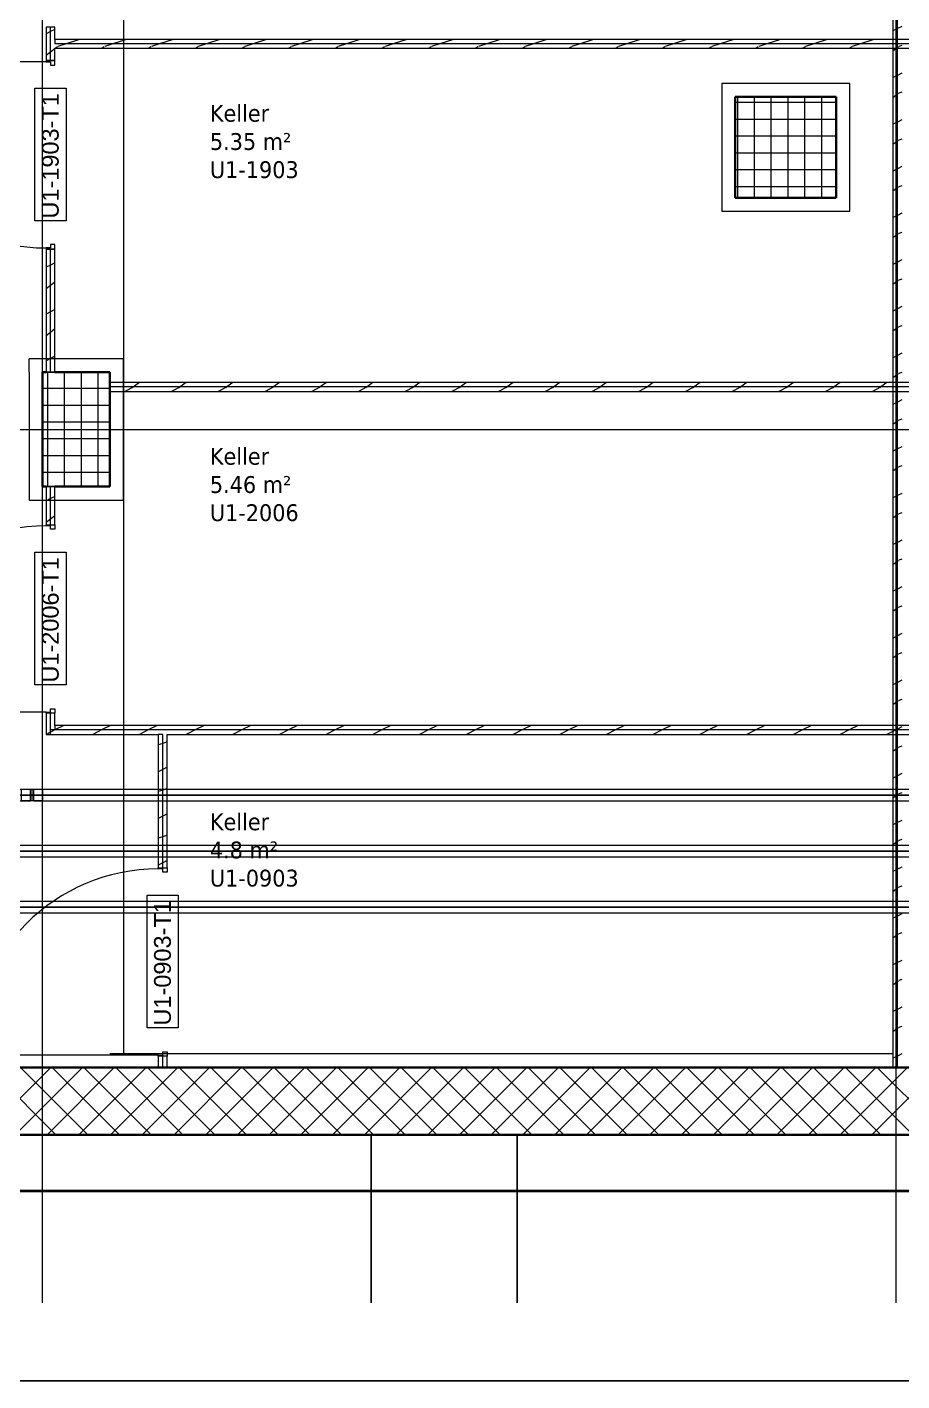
# Model space of a CAD drawing. Extents: x -982 to 937, y -179 to 616.
# Drawn here: x -894.5 to -816.6, y -174.5 to -53.7 of the extents above; entities that cross this region are included whole.
import ezdxf
from ezdxf.lldxf.tags import DXFTag

# ---------------------------------------------------------------- set-up
doc = ezdxf.new("R2010")
doc.units = 0
doc.layers.get('0').update_dxf_attribs({"lineweight": 13})
for name, color, linetype, lineweight, true_color in [('A-____-MATC-OTLN', 7, 'Strichpunkt - Mittel', 40, 0x0080ff), ('A-DETL-____-OTLN', 5, 'Continuous', 9, 0x0000ff), ('EL01_WAN_Röhre Boden', 7, 'Continuous', 13, 0xff6666)]:
    doc.layers.add(name, color=color, linetype=linetype, lineweight=lineweight, true_color=true_color)
for name, color, linetype, lineweight in [('A-AREA-____-IDEN', 7, 'Continuous', 5), ('A-DOOR-____-IDEN', 7, 'Continuous', 5), ('A-DOOR-FRAM-MCUT', 7, 'Continuous', 9), ('A-DOOR-OPNG-OTLN', 7, 'Continuous', 9), ('A-FLOR-____-OVHD', 7, 'Strichpunkt - Fein', 9), ('A-WALL-____-MCUT', 7, 'Continuous', 35), ('A-WALL-____-PATT', 7, 'Continuous', 35), ('A-WALL-FNSH-MCUT', 7, 'Continuous', 35), ('C-PRKG-____-OTLN', 7, 'Continuous', 9), ('S-COLS-____-MCUT', 7, 'Continuous', 35), ('S-COLS-____-OTLN', 7, 'Continuous', 9), ('S-GRID-____-OTLN', 7, 'Continuous', 5)]:
    doc.layers.add(name, color=color, linetype=linetype, lineweight=lineweight)
doc.styles.get("Standard").update_dxf_attribs({"font": 'arial.ttf'})
tags = doc.linetypes.add('_Rasterlinie_', pattern=[0.375, 0.2, -0.05, 0.075, -0.05]).pattern_tags.tags
tags[10:11] = [DXFTag(74, 4), DXFTag(75, 0), DXFTag(340, '0'), DXFTag(46, 1.0), DXFTag(50, 0.0), DXFTag(44, 0.0), DXFTag(45, 0.0)]
tags[8:9] = [DXFTag(74, 4), DXFTag(75, 0), DXFTag(340, '0'), DXFTag(46, 1.0), DXFTag(50, 0.0), DXFTag(44, 0.0), DXFTag(45, 0.0)]
tags[6:7] = [DXFTag(74, 4), DXFTag(75, 0), DXFTag(340, '0'), DXFTag(46, 1.0), DXFTag(50, 0.0), DXFTag(44, 0.0), DXFTag(45, 0.0)]
tags[4:5] = [DXFTag(74, 4), DXFTag(75, 0), DXFTag(340, '0'), DXFTag(46, 1.0), DXFTag(50, 0.0), DXFTag(44, 0.0), DXFTag(45, 0.0)]
tags = doc.linetypes.add('_Strichliert - Fein_', pattern=[0.15, 0.1, -0.05]).pattern_tags.tags
tags[6:7] = [DXFTag(74, 4), DXFTag(75, 0), DXFTag(340, '0'), DXFTag(46, 1.0), DXFTag(50, 0.0), DXFTag(44, 0.0), DXFTag(45, 0.0)]
tags[4:5] = [DXFTag(74, 4), DXFTag(75, 0), DXFTag(340, '0'), DXFTag(46, 1.0), DXFTag(50, 0.0), DXFTag(44, 0.0), DXFTag(45, 0.0)]
tags = doc.linetypes.add('ACAD_ISO03W100', pattern=[30, 12, -18]).pattern_tags.tags
tags[6:7] = [DXFTag(74, 4), DXFTag(75, 0), DXFTag(340, '0'), DXFTag(46, 0.0), DXFTag(50, 0.0), DXFTag(44, 0.0), DXFTag(45, 0.0)]
tags[4:5] = [DXFTag(74, 4), DXFTag(75, 0), DXFTag(340, '0'), DXFTag(46, 0.0), DXFTag(50, 0.0), DXFTag(44, 0.0), DXFTag(45, 0.0)]
tags = doc.linetypes.add('Strichpunkt - Fein', pattern=[0.2, 0.1, -0.05, 0, -0.05]).pattern_tags.tags
tags[10:11] = [DXFTag(74, 4), DXFTag(75, 0), DXFTag(340, '0'), DXFTag(46, 1.0), DXFTag(50, 0.0), DXFTag(44, 0.0), DXFTag(45, 0.0)]
tags[8:9] = [DXFTag(74, 4), DXFTag(75, 0), DXFTag(340, '0'), DXFTag(46, 1.0), DXFTag(50, 0.0), DXFTag(44, 0.0), DXFTag(45, 0.0)]
tags[6:7] = [DXFTag(74, 4), DXFTag(75, 0), DXFTag(340, '0'), DXFTag(46, 1.0), DXFTag(50, 0.0), DXFTag(44, 0.0), DXFTag(45, 0.0)]
tags[4:5] = [DXFTag(74, 4), DXFTag(75, 0), DXFTag(340, '0'), DXFTag(46, 1.0), DXFTag(50, 0.0), DXFTag(44, 0.0), DXFTag(45, 0.0)]
tags = doc.linetypes.add('Strichpunkt - Mittel', pattern=[0.35, 0.15, -0.1, 0, -0.1]).pattern_tags.tags
tags[10:11] = [DXFTag(74, 4), DXFTag(75, 0), DXFTag(340, '0'), DXFTag(46, 1.0), DXFTag(50, 0.0), DXFTag(44, 0.0), DXFTag(45, 0.0)]
tags[8:9] = [DXFTag(74, 4), DXFTag(75, 0), DXFTag(340, '0'), DXFTag(46, 1.0), DXFTag(50, 0.0), DXFTag(44, 0.0), DXFTag(45, 0.0)]
tags[6:7] = [DXFTag(74, 4), DXFTag(75, 0), DXFTag(340, '0'), DXFTag(46, 1.0), DXFTag(50, 0.0), DXFTag(44, 0.0), DXFTag(45, 0.0)]
tags[4:5] = [DXFTag(74, 4), DXFTag(75, 0), DXFTag(340, '0'), DXFTag(46, 1.0), DXFTag(50, 0.0), DXFTag(44, 0.0), DXFTag(45, 0.0)]
tags = doc.linetypes.add('STRICHPUNKT2', pattern=[12.7, 6.35, -3.175, 0, -3.175]).pattern_tags.tags
tags[10:11] = [DXFTag(74, 4), DXFTag(75, 0), DXFTag(340, '0'), DXFTag(46, 0.0), DXFTag(50, 0.0), DXFTag(44, 0.0), DXFTag(45, 0.0)]
tags[8:9] = [DXFTag(74, 4), DXFTag(75, 0), DXFTag(340, '0'), DXFTag(46, 0.0), DXFTag(50, 0.0), DXFTag(44, 0.0), DXFTag(45, 0.0)]
tags[6:7] = [DXFTag(74, 4), DXFTag(75, 0), DXFTag(340, '0'), DXFTag(46, 0.0), DXFTag(50, 0.0), DXFTag(44, 0.0), DXFTag(45, 0.0)]
tags[4:5] = [DXFTag(74, 4), DXFTag(75, 0), DXFTag(340, '0'), DXFTag(46, 0.0), DXFTag(50, 0.0), DXFTag(44, 0.0), DXFTag(45, 0.0)]

# ---------------------------------------------------------------- blocks, each defined once
blk = doc.blocks.new('Referenz-A0UJ2GQRXE', base_point=(-954.02, -167.52))
at = {"layer": 'A-____-MATC-OTLN', "color": 0, "linetype": 'Strichpunkt - Mittel', "ltscale": 0.4}
blk.add_line((-948.54, -157.51), (367.82, -157.51), dxfattribs=at)
at = {"layer": 'A-DETL-____-OTLN', "color": 0, "linetype": '_Strichliert - Fein_', "ltscale": 0.13}
blk.add_line((-894.36, -84.51), (-894.36, -83.31), dxfattribs=at)
at = {"layer": 'A-DOOR-____-IDEN', "color": 0, "linetype": 'Continuous', "ltscale": 0.13}
for p, q in [((-893.85, -71.01), (-893.85, -59.17)), ((-893.85, -59.17), (-891.07, -59.17)), ((-891.07, -59.17), (-891.07, -71.01)), ((-891.07, -71.01), (-893.85, -71.01)), ((-893.85, -112.39), (-893.85, -100.55)), ((-893.85, -100.55), (-891.07, -100.55)), ((-891.07, -100.55), (-891.07, -112.39)), ((-891.07, -112.39), (-893.85, -112.39)), ((-883.85, -142.98), (-883.85, -131.14)), ((-883.85, -131.14), (-881.07, -131.14)), ((-881.07, -131.14), (-881.07, -142.98)), ((-881.07, -142.98), (-883.85, -142.98))]:
    blk.add_line(p, q, dxfattribs=at)
at = {"layer": 'A-DOOR-FRAM-MCUT', "color": 0, "linetype": 'Continuous', "ltscale": 0.13}
for p, q in [((-892.86, -56.73), (-892.86, -56.83)), ((-892.06, -56.73), (-892.86, -56.73)), ((-892.06, -57.13), (-892.06, -56.73)), ((-892.86, -56.83), (-892.46, -56.83)), ((-892.46, -56.83), (-892.46, -57.13)), ((-892.46, -57.13), (-892.06, -57.13)), ((-892.86, -73.43), (-892.86, -73.53)), ((-892.46, -73.43), (-892.86, -73.43)), ((-892.86, -73.53), (-892.06, -73.53)), ((-892.06, -73.13), (-892.46, -73.13)), ((-892.46, -73.13), (-892.46, -73.43)), ((-892.06, -73.53), (-892.06, -73.13)), ((-892.86, -98.12), (-892.06, -98.12)), ((-892.86, -98.22), (-892.86, -98.12)), ((-892.46, -98.22), (-892.86, -98.22)), ((-892.46, -98.52), (-892.46, -98.22)), ((-892.06, -98.52), (-892.46, -98.52)), ((-892.06, -98.12), (-892.06, -98.52)), ((-892.46, -114.52), (-892.06, -114.52)), ((-892.46, -114.82), (-892.46, -114.52)), ((-892.06, -114.52), (-892.06, -114.92)), ((-892.86, -114.82), (-892.46, -114.82)), ((-892.86, -114.92), (-892.86, -114.82)), ((-892.06, -114.92), (-892.86, -114.92)), ((-882.86, -128.71), (-882.06, -128.71)), ((-882.86, -128.81), (-882.86, -128.71)), ((-882.46, -128.81), (-882.86, -128.81)), ((-882.46, -129.11), (-882.46, -128.81)), ((-882.06, -129.11), (-882.46, -129.11)), ((-882.06, -128.71), (-882.06, -129.11)), ((-882.86, -145.41), (-882.46, -145.41)), ((-882.86, -145.51), (-882.86, -145.41)), ((-882.06, -145.51), (-882.86, -145.51)), ((-882.46, -145.11), (-882.06, -145.11)), ((-882.46, -145.41), (-882.46, -145.11)), ((-882.06, -145.11), (-882.06, -145.51))]:
    blk.add_line(p, q, dxfattribs=at)
at = {"layer": 'A-DOOR-OPNG-OTLN', "color": 0, "linetype": 'Continuous', "ltscale": 0.13}
for p, q in [((-892.86, -56.83), (-909.46, -56.83)), ((-892.86, -114.82), (-909.46, -114.82)), ((-882.86, -145.41), (-899.46, -145.41))]:
    blk.add_line(p, q, dxfattribs=at)
for centre, major_axis in [((-892.86, -56.83), (-16.6, 0)), ((-892.86, -114.82), (0, 16.6)), ((-882.86, -145.41), (0, 16.6))]:
    blk.add_ellipse(centre, major_axis=major_axis, ratio=1, start_param=0, end_param=1.570796, dxfattribs=at)
at = {"layer": 'A-FLOR-____-OVHD', "color": 0, "linetype": 'Strichpunkt - Fein', "ltscale": 0.13}
for p, q in [((-885.96, 334.79), (-885.96, -145.31)), ((-821.21, -58.76), (-832.61, -58.76)), ((-832.61, -58.76), (-832.61, -70.16)), ((-821.21, -70.16), (-821.21, -58.76)), ((-832.61, -70.16), (-821.21, -70.16)), ((-885.96, -83.31), (-894.36, -83.31)), ((-885.96, -95.91), (-885.96, -83.31)), ((-894.36, -84.51), (-894.36, -95.91)), ((-894.36, -95.91), (-885.96, -95.91)), ((-817.36, -145.31), (-887.16, -145.31))]:
    blk.add_line(p, q, dxfattribs=at)
at = {"layer": 'A-WALL-____-MCUT', "color": 0, "linetype": 'Continuous', "lineweight": 9, "ltscale": 0.13}
for p, q in [((-816.96, -146.51), (-816.96, 31.59)), ((-892.46, -56.73), (-892.46, -53.73)), ((-892.06, -54.83), (-892.06, -55.23)), ((-737.66, -55.23), (-892.06, -55.23)), ((-892.46, -84.51), (-892.46, -73.53)), ((-892.86, -84.51), (-892.06, -84.51)), ((-737.66, -85.83), (-887.16, -85.83)), ((-892.06, -94.71), (-892.86, -94.71)), ((-892.46, -98.12), (-892.46, -94.71)), ((-892.46, -116.82), (-892.46, -114.92)), ((-737.66, -116.42), (-892.46, -116.42)), ((-892.06, -116.02), (-892.06, -116.42)), ((-882.46, -116.82), (-882.86, -116.82)), ((-882.46, -128.71), (-882.46, -116.82)), ((-882.46, -146.51), (-882.46, -145.51))]:
    blk.add_line(p, q, dxfattribs=at)
at = {"layer": 'A-WALL-____-MCUT', "color": 0, "linetype": 'Continuous', "ltscale": 0.35}
for p, q in [((-882.06, -146.51), (-916.86, -146.51)), ((-667.46, -146.51), (-882.06, -146.51)), ((-922.86, -152.51), (-655.46, -152.51))]:
    blk.add_line(p, q, dxfattribs=at)
at = {"layer": 'A-WALL-____-PATT', "color": 0, "linetype": 'Continuous', "lineweight": 9, "ltscale": 0.13}
for p, q in [((-892.46, -54.14), (-892.86, -54.34)), ((-892.06, -53.94), (-892.46, -54.14)), ((-816.96, -53.87), (-817.36, -54.07)), ((-816.56, -53.67), (-816.96, -53.87)), ((-891.84, -55.5), (-892.02, -55.63)), ((-891.06, -55.23), (-891.8, -55.48)), ((-889.86, -54.83), (-891.06, -55.23)), ((-887.67, -55.5), (-887.85, -55.63)), ((-886.89, -55.23), (-887.63, -55.48)), ((-885.69, -54.83), (-886.89, -55.23)), ((-883.51, -55.5), (-883.69, -55.63)), ((-882.73, -55.23), (-883.47, -55.48)), ((-881.53, -54.83), (-882.73, -55.23)), ((-879.34, -55.5), (-879.52, -55.63)), ((-878.56, -55.23), (-879.3, -55.48)), ((-877.36, -54.83), (-878.56, -55.23)), ((-875.17, -55.5), (-875.36, -55.63)), ((-874.4, -55.23), (-875.14, -55.48)), ((-873.2, -54.83), (-874.4, -55.23)), ((-871.01, -55.5), (-871.19, -55.63)), ((-870.23, -55.23), (-870.97, -55.48)), ((-869.03, -54.83), (-870.23, -55.23)), ((-866.84, -55.5), (-867.03, -55.63)), ((-866.07, -55.23), (-866.81, -55.48)), ((-864.87, -54.83), (-866.07, -55.23)), ((-862.68, -55.5), (-862.86, -55.63)), ((-861.9, -55.23), (-862.64, -55.48)), ((-860.7, -54.83), (-861.9, -55.23)), ((-858.51, -55.5), (-858.7, -55.63)), ((-857.74, -55.23), (-858.48, -55.48)), ((-856.54, -54.83), (-857.74, -55.23)), ((-854.35, -55.5), (-854.53, -55.63)), ((-853.57, -55.23), (-854.31, -55.48)), ((-852.37, -54.83), (-853.57, -55.23)), ((-850.18, -55.5), (-850.37, -55.63)), ((-849.41, -55.23), (-850.15, -55.48)), ((-848.21, -54.83), (-849.41, -55.23)), ((-846.02, -55.5), (-846.2, -55.63)), ((-845.25, -55.23), (-845.98, -55.48)), ((-844.05, -54.83), (-845.25, -55.23)), ((-841.85, -55.5), (-842.04, -55.63)), ((-841.08, -55.23), (-841.82, -55.48)), ((-839.88, -54.83), (-841.08, -55.23)), ((-837.69, -55.5), (-837.87, -55.63)), ((-836.92, -55.23), (-837.65, -55.48)), ((-835.72, -54.83), (-836.92, -55.23)), ((-833.52, -55.5), (-833.71, -55.63)), ((-832.75, -55.23), (-833.49, -55.48)), ((-831.55, -54.83), (-832.75, -55.23)), ((-829.36, -55.5), (-829.54, -55.63)), ((-828.59, -55.23), (-829.32, -55.48)), ((-827.39, -54.83), (-828.59, -55.23)), ((-825.19, -55.5), (-825.38, -55.63)), ((-824.42, -55.23), (-825.16, -55.48)), ((-823.22, -54.83), (-824.42, -55.23)), ((-821.03, -55.5), (-821.21, -55.63)), ((-820.26, -55.23), (-820.99, -55.48)), ((-819.06, -54.83), (-820.26, -55.23)), ((-816.86, -55.49), (-816.96, -55.57)), ((-816.56, -55.39), (-816.83, -55.48)), ((-892.46, -55.97), (-892.86, -56.27)), ((-892.06, -55.67), (-892.46, -55.97)), ((-816.96, -55.57), (-817.36, -55.87)), ((-816.56, -57.84), (-816.96, -58.04)), ((-816.96, -58.04), (-817.36, -58.24)), ((-816.96, -59.73), (-817.36, -60.03)), ((-816.86, -59.66), (-816.96, -59.73)), ((-816.56, -59.55), (-816.83, -59.64)), ((-816.96, -62.2), (-817.36, -62.4)), ((-816.56, -62), (-816.96, -62.2)), ((-816.96, -63.9), (-817.36, -64.2)), ((-816.86, -63.82), (-816.96, -63.9)), ((-816.56, -63.72), (-816.83, -63.81)), ((-816.96, -66.37), (-817.36, -66.57)), ((-816.56, -66.17), (-816.96, -66.37)), ((-816.96, -68.06), (-817.36, -68.36)), ((-816.86, -67.99), (-816.96, -68.06)), ((-816.56, -67.88), (-816.83, -67.97)), ((-816.96, -70.53), (-817.36, -70.73)), ((-816.56, -70.33), (-816.96, -70.53)), ((-816.96, -72.23), (-817.36, -72.53)), ((-816.86, -72.15), (-816.96, -72.23)), ((-816.56, -72.05), (-816.83, -72.14)), ((-892.06, -74.76), (-892.46, -74.96)), ((-816.96, -74.7), (-817.36, -74.9)), ((-816.56, -74.5), (-816.96, -74.7)), ((-892.46, -74.96), (-892.86, -75.16)), ((-892.46, -76.79), (-892.86, -77.09)), ((-892.06, -76.49), (-892.46, -76.79)), ((-816.96, -76.39), (-817.36, -76.69)), ((-816.86, -76.32), (-816.96, -76.39)), ((-816.56, -76.21), (-816.83, -76.3)), ((-892.46, -79.13), (-892.86, -79.33)), ((-892.06, -78.93), (-892.46, -79.13)), ((-816.96, -78.86), (-817.36, -79.06)), ((-816.56, -78.66), (-816.96, -78.86)), ((-892.06, -80.66), (-892.46, -80.96)), ((-816.96, -80.56), (-817.36, -80.86)), ((-816.86, -80.48), (-816.96, -80.56)), ((-816.56, -80.38), (-816.83, -80.47)), ((-892.46, -80.96), (-892.86, -81.26)), ((-892.46, -83.29), (-892.86, -83.49)), ((-892.06, -83.09), (-892.46, -83.29)), ((-816.96, -83.03), (-817.36, -83.23)), ((-816.56, -82.83), (-816.96, -83.03)), ((-884.53, -85.43), (-885.07, -85.83)), ((-880.37, -85.43), (-880.9, -85.83)), ((-876.2, -85.43), (-876.74, -85.83)), ((-872.04, -85.43), (-872.57, -85.83)), ((-867.87, -85.43), (-868.41, -85.83)), ((-863.71, -85.43), (-864.24, -85.83)), ((-859.54, -85.43), (-860.08, -85.83)), ((-855.38, -85.43), (-855.91, -85.83)), ((-851.21, -85.43), (-851.75, -85.83)), ((-847.05, -85.43), (-847.58, -85.83)), ((-842.88, -85.43), (-843.42, -85.83)), ((-838.72, -85.43), (-839.25, -85.83)), ((-834.55, -85.43), (-835.09, -85.83)), ((-830.39, -85.43), (-830.92, -85.83)), ((-826.22, -85.43), (-826.76, -85.83)), ((-822.06, -85.43), (-822.59, -85.83)), ((-817.89, -85.43), (-818.43, -85.83)), ((-816.96, -84.72), (-817.36, -85.02)), ((-816.86, -84.65), (-816.96, -84.72)), ((-816.56, -84.54), (-816.83, -84.63)), ((-885.1, -85.86), (-885.83, -86.23)), ((-885.07, -85.83), (-885.17, -85.9)), ((-880.94, -85.86), (-881.66, -86.23)), ((-880.9, -85.83), (-881, -85.9)), ((-876.77, -85.86), (-877.5, -86.23)), ((-876.74, -85.83), (-876.84, -85.9)), ((-872.61, -85.86), (-873.33, -86.23)), ((-872.57, -85.83), (-872.67, -85.9)), ((-868.44, -85.86), (-869.17, -86.23)), ((-868.41, -85.83), (-868.51, -85.9)), ((-864.28, -85.86), (-865, -86.23)), ((-864.24, -85.83), (-864.34, -85.9)), ((-860.11, -85.86), (-860.84, -86.23)), ((-860.08, -85.83), (-860.18, -85.9)), ((-855.95, -85.86), (-856.67, -86.23)), ((-855.91, -85.83), (-856.01, -85.9)), ((-851.78, -85.86), (-852.51, -86.23)), ((-851.75, -85.83), (-851.85, -85.9)), ((-847.62, -85.86), (-848.35, -86.23)), ((-847.58, -85.83), (-847.68, -85.9)), ((-843.45, -85.86), (-844.18, -86.23)), ((-843.42, -85.83), (-843.51, -85.9)), ((-839.29, -85.86), (-840.02, -86.23)), ((-839.25, -85.83), (-839.35, -85.9)), ((-835.12, -85.86), (-835.85, -86.23)), ((-835.09, -85.83), (-835.18, -85.9)), ((-830.96, -85.86), (-831.69, -86.23)), ((-830.92, -85.83), (-831.02, -85.9)), ((-826.79, -85.86), (-827.52, -86.23)), ((-826.76, -85.83), (-826.85, -85.9)), ((-822.63, -85.86), (-823.36, -86.23)), ((-822.59, -85.83), (-822.69, -85.9)), ((-818.46, -85.86), (-819.19, -86.23)), ((-818.43, -85.83), (-818.52, -85.9)), ((-816.96, -87.19), (-817.36, -87.39)), ((-816.56, -86.99), (-816.96, -87.19)), ((-816.96, -88.89), (-817.36, -89.19)), ((-816.86, -88.81), (-816.96, -88.89)), ((-816.56, -88.71), (-816.83, -88.8)), ((-816.96, -91.36), (-817.36, -91.56)), ((-816.56, -91.16), (-816.96, -91.36)), ((-816.56, -92.87), (-816.83, -92.96)), ((-816.96, -93.05), (-817.36, -93.35)), ((-816.86, -92.98), (-816.96, -93.05)), ((-816.56, -95.32), (-816.96, -95.52)), ((-892.46, -95.79), (-892.86, -95.99)), ((-892.06, -95.59), (-892.46, -95.79)), ((-816.96, -95.52), (-817.36, -95.72)), ((-892.46, -97.62), (-892.86, -97.92)), ((-892.06, -97.32), (-892.46, -97.62)), ((-816.96, -97.22), (-817.36, -97.52)), ((-816.86, -97.14), (-816.96, -97.22)), ((-816.56, -97.04), (-816.83, -97.13)), ((-816.96, -99.69), (-817.36, -99.89)), ((-816.56, -99.49), (-816.96, -99.69)), ((-816.96, -101.38), (-817.36, -101.68)), ((-816.85, -101.31), (-816.96, -101.38)), ((-816.56, -101.2), (-816.83, -101.29)), ((-816.56, -103.65), (-816.96, -103.85)), ((-816.96, -103.85), (-817.36, -104.05)), ((-816.96, -105.55), (-817.36, -105.85)), ((-816.85, -105.47), (-816.96, -105.55)), ((-816.56, -105.37), (-816.83, -105.46)), ((-816.96, -108.02), (-817.36, -108.22)), ((-816.56, -107.82), (-816.96, -108.02)), ((-816.96, -109.71), (-817.36, -110.01)), ((-816.85, -109.64), (-816.96, -109.71)), ((-816.56, -109.53), (-816.83, -109.62)), ((-816.96, -112.18), (-817.36, -112.38)), ((-816.56, -111.98), (-816.96, -112.18)), ((-816.96, -113.88), (-817.36, -114.18)), ((-816.85, -113.8), (-816.96, -113.88)), ((-816.56, -113.7), (-816.83, -113.78)), ((-892.46, -116.61), (-892.86, -116.81)), ((-892.07, -116.42), (-892.46, -116.61)), ((-892.06, -116.41), (-892.07, -116.42)), ((-891.27, -116.02), (-892.06, -116.41)), ((-887.9, -116.42), (-888.7, -116.82)), ((-887.1, -116.02), (-887.9, -116.42)), ((-883.74, -116.42), (-884.54, -116.82)), ((-882.94, -116.02), (-883.74, -116.42)), ((-879.57, -116.42), (-880.37, -116.82)), ((-878.77, -116.02), (-879.57, -116.42)), ((-875.41, -116.42), (-876.21, -116.82)), ((-874.61, -116.02), (-875.41, -116.42)), ((-871.24, -116.42), (-872.04, -116.82)), ((-870.44, -116.02), (-871.24, -116.42)), ((-867.08, -116.42), (-867.88, -116.82)), ((-866.28, -116.02), (-867.08, -116.42)), ((-862.91, -116.42), (-863.71, -116.82)), ((-862.11, -116.02), (-862.91, -116.42)), ((-858.75, -116.42), (-859.55, -116.82)), ((-857.95, -116.02), (-858.75, -116.42)), ((-854.58, -116.42), (-855.38, -116.82)), ((-853.78, -116.02), (-854.58, -116.42)), ((-850.42, -116.42), (-851.22, -116.82)), ((-849.62, -116.02), (-850.42, -116.42)), ((-846.25, -116.42), (-847.05, -116.82)), ((-845.45, -116.02), (-846.25, -116.42)), ((-842.09, -116.42), (-842.89, -116.82)), ((-841.29, -116.02), (-842.09, -116.42)), ((-837.92, -116.42), (-838.72, -116.82)), ((-837.12, -116.02), (-837.92, -116.42)), ((-833.76, -116.42), (-834.56, -116.82)), ((-832.96, -116.02), (-833.76, -116.42)), ((-829.59, -116.42), (-830.39, -116.82)), ((-828.79, -116.02), (-829.59, -116.42)), ((-825.43, -116.42), (-826.23, -116.82)), ((-824.63, -116.02), (-825.43, -116.42)), ((-821.26, -116.42), (-822.06, -116.82)), ((-820.46, -116.02), (-821.26, -116.42)), ((-817.36, -116.55), (-817.9, -116.82)), ((-816.96, -116.35), (-817.36, -116.55)), ((-816.56, -116.15), (-816.96, -116.35)), ((-882.46, -117.62), (-882.86, -117.75)), ((-882.06, -117.48), (-882.46, -117.62)), ((-816.96, -118.04), (-817.36, -118.34)), ((-816.85, -117.96), (-816.96, -118.04)), ((-816.56, -117.86), (-816.83, -117.95)), ((-882.46, -119.94), (-882.86, -120.14)), ((-882.06, -119.74), (-882.46, -119.94)), ((-816.96, -120.51), (-817.36, -120.71)), ((-816.56, -120.31), (-816.96, -120.51)), ((-882.46, -121.78), (-882.86, -121.91)), ((-882.06, -121.65), (-882.46, -121.78)), ((-816.96, -122.21), (-817.36, -122.51)), ((-816.85, -122.13), (-816.96, -122.21)), ((-816.56, -122.03), (-816.82, -122.11)), ((-882.46, -124.11), (-882.86, -124.31)), ((-882.06, -123.91), (-882.46, -124.11)), ((-816.96, -124.68), (-817.36, -124.88)), ((-816.56, -124.48), (-816.96, -124.68)), ((-882.46, -125.95), (-882.86, -126.08)), ((-882.06, -125.81), (-882.46, -125.95)), ((-816.96, -126.37), (-817.36, -126.67)), ((-816.85, -126.29), (-816.96, -126.37)), ((-816.56, -126.19), (-816.82, -126.28)), ((-882.46, -128.27), (-882.86, -128.47)), ((-882.06, -128.07), (-882.46, -128.27)), ((-816.96, -128.84), (-817.36, -129.04)), ((-816.56, -128.64), (-816.96, -128.84)), ((-816.56, -130.35), (-816.82, -130.44)), ((-816.96, -130.54), (-817.36, -130.84)), ((-816.85, -130.46), (-816.96, -130.54)), ((-816.56, -132.81), (-816.96, -133.01)), ((-816.96, -133.01), (-817.36, -133.21)), ((-816.96, -134.7), (-817.36, -135)), ((-816.85, -134.62), (-816.96, -134.7)), ((-816.56, -134.52), (-816.82, -134.61)), ((-816.96, -137.17), (-817.36, -137.37)), ((-816.56, -136.97), (-816.96, -137.17)), ((-816.85, -138.79), (-816.96, -138.87)), ((-816.56, -138.68), (-816.82, -138.77)), ((-816.96, -138.87), (-817.36, -139.17)), ((-816.56, -141.14), (-816.96, -141.34)), ((-816.96, -141.34), (-817.36, -141.54)), ((-816.96, -143.03), (-817.36, -143.33)), ((-816.85, -142.95), (-816.96, -143.03)), ((-816.56, -142.85), (-816.82, -142.94)), ((-816.96, -145.5), (-817.36, -145.7)), ((-816.56, -145.3), (-816.96, -145.5)), ((-898.42, -152.51), (-892.42, -146.51)), ((-891.97, -152.51), (-897.97, -146.51)), ((-895.6, -152.51), (-889.6, -146.51)), ((-889.14, -152.51), (-895.14, -146.51)), ((-892.77, -152.51), (-886.77, -146.51)), ((-886.31, -152.51), (-892.31, -146.51)), ((-889.94, -152.51), (-883.94, -146.51)), ((-883.48, -152.51), (-889.48, -146.51)), ((-887.11, -152.51), (-881.11, -146.51)), ((-880.65, -152.51), (-886.65, -146.51)), ((-884.28, -152.51), (-878.28, -146.51)), ((-877.82, -152.51), (-883.82, -146.51)), ((-881.45, -152.51), (-875.45, -146.51)), ((-875, -152.51), (-881, -146.51)), ((-878.62, -152.51), (-872.62, -146.51)), ((-872.17, -152.51), (-878.17, -146.51)), ((-875.8, -152.51), (-869.8, -146.51)), ((-869.34, -152.51), (-875.34, -146.51)), ((-872.97, -152.51), (-866.97, -146.51)), ((-866.51, -152.51), (-872.51, -146.51)), ((-870.14, -152.51), (-864.14, -146.51)), ((-863.68, -152.51), (-869.68, -146.51)), ((-867.31, -152.51), (-861.31, -146.51)), ((-860.85, -152.51), (-866.85, -146.51)), ((-864.48, -152.51), (-858.48, -146.51)), ((-858.03, -152.51), (-864.03, -146.51)), ((-861.65, -152.51), (-855.65, -146.51)), ((-855.2, -152.51), (-861.2, -146.51)), ((-858.83, -152.51), (-852.83, -146.51)), ((-852.37, -152.51), (-858.37, -146.51)), ((-856, -152.51), (-850, -146.51)), ((-849.54, -152.51), (-855.54, -146.51)), ((-853.17, -152.51), (-847.17, -146.51)), ((-846.71, -152.51), (-852.71, -146.51)), ((-850.34, -152.51), (-844.34, -146.51)), ((-843.88, -152.51), (-849.88, -146.51)), ((-847.51, -152.51), (-841.51, -146.51)), ((-841.06, -152.51), (-847.06, -146.51)), ((-844.68, -152.51), (-838.68, -146.51)), ((-838.23, -152.51), (-844.23, -146.51)), ((-841.85, -152.51), (-835.85, -146.51)), ((-835.4, -152.51), (-841.4, -146.51)), ((-839.03, -152.51), (-833.03, -146.51)), ((-832.57, -152.51), (-838.57, -146.51)), ((-836.2, -152.51), (-830.2, -146.51)), ((-829.74, -152.51), (-835.74, -146.51)), ((-833.37, -152.51), (-827.37, -146.51)), ((-826.91, -152.51), (-832.91, -146.51)), ((-830.54, -152.51), (-824.54, -146.51)), ((-824.08, -152.51), (-830.08, -146.51)), ((-827.71, -152.51), (-821.71, -146.51)), ((-821.26, -152.51), (-827.26, -146.51)), ((-824.88, -152.51), (-818.88, -146.51)), ((-818.43, -152.51), (-824.43, -146.51)), ((-822.06, -152.51), (-816.06, -146.51)), ((-815.6, -152.51), (-821.6, -146.51)), ((-819.23, -152.51), (-813.23, -146.51)), ((-812.77, -152.51), (-818.77, -146.51))]:
    blk.add_line(p, q, dxfattribs=at)
at = {"layer": 'A-WALL-FNSH-MCUT', "color": 0, "linetype": 'Continuous', "lineweight": 9, "ltscale": 0.13}
for p, q in [((-817.36, 31.59), (-817.36, -146.51)), ((-892.86, -53.73), (-892.86, -56.73)), ((-892.06, -53.73), (-892.86, -53.73)), ((-892.06, -54.83), (-892.06, -53.73)), ((-737.66, -54.83), (-892.06, -54.83)), ((-892.86, -56.73), (-892.06, -56.73)), ((-892.06, -56.73), (-892.06, -55.63)), ((-892.06, -55.63), (-737.66, -55.63)), ((-892.86, -73.53), (-892.86, -84.51)), ((-892.06, -73.53), (-892.86, -73.53)), ((-892.06, -84.51), (-892.06, -73.53)), ((-737.66, -85.43), (-887.16, -85.43)), ((-887.16, -85.43), (-887.16, -86.23)), ((-887.16, -86.23), (-737.66, -86.23)), ((-892.86, -94.71), (-892.86, -98.12)), ((-892.06, -98.12), (-892.06, -94.71)), ((-892.86, -98.12), (-892.06, -98.12)), ((-892.86, -114.92), (-892.86, -116.82)), ((-892.06, -114.92), (-892.86, -114.92)), ((-892.06, -116.02), (-892.06, -114.92)), ((-892.86, -116.82), (-882.86, -116.82)), ((-737.66, -116.02), (-892.06, -116.02)), ((-882.86, -116.82), (-882.86, -128.71)), ((-882.06, -116.82), (-737.66, -116.82)), ((-882.06, -128.71), (-882.06, -116.82)), ((-882.86, -128.71), (-882.06, -128.71)), ((-882.86, -145.51), (-882.86, -146.51)), ((-882.06, -145.51), (-882.86, -145.51)), ((-882.06, -146.51), (-882.06, -145.51))]:
    blk.add_line(p, q, dxfattribs=at)
at = {"layer": 'C-PRKG-____-OTLN', "color": 0, "linetype": 'Continuous', "ltscale": 0.13}
for p, q in [((-863.86, -152.52), (-916.86, -152.52)), ((-863.86, -152.52), (-916.86, -152.52)), ((-916.86, -152.52), (-863.86, -152.52)), ((-863.86, -167.52), (-863.86, -152.52)), ((-863.86, -167.52), (-863.86, -152.52)), ((-863.86, -152.52), (-863.86, -167.52)), ((-863.86, -152.52), (-863.86, -152.52)), ((-797.86, -152.52), (-850.86, -152.52)), ((-850.86, -167.52), (-850.86, -152.52)), ((-797.86, -152.52), (-850.86, -152.52)), ((-850.86, -152.52), (-850.86, -167.52)), ((-850.86, -167.52), (-850.86, -152.52)), ((-850.86, -152.52), (-797.86, -152.52)), ((-850.86, -152.52), (-850.86, -152.52))]:
    blk.add_line(p, q, dxfattribs=at)
at = {"layer": 'S-COLS-____-MCUT', "color": 0, "linetype": 'Continuous', "ltscale": 0.35}
for p, q in [((-831.41, -59.96), (-831.41, -68.96)), ((-822.41, -59.96), (-831.41, -59.96)), ((-822.41, -68.96), (-822.41, -59.96)), ((-831.41, -68.96), (-822.41, -68.96)), ((-892.86, -84.51), (-893.16, -84.51)), ((-893.16, -84.51), (-893.16, -94.71)), ((-887.16, -84.51), (-892.06, -84.51)), ((-887.16, -94.71), (-887.16, -84.51)), ((-893.16, -94.71), (-892.86, -94.71)), ((-892.06, -94.71), (-887.16, -94.71))]:
    blk.add_line(p, q, dxfattribs=at)
at = {"layer": 'S-COLS-____-OTLN', "color": 0, "linetype": 'Continuous', "ltscale": 0.13}
for p, q in [((-831.2, -68.96), (-831.2, -59.96)), ((-829.7, -68.96), (-829.7, -59.96)), ((-828.2, -68.96), (-828.2, -59.96)), ((-826.7, -68.96), (-826.7, -59.96)), ((-825.2, -68.96), (-825.2, -59.96)), ((-823.7, -68.96), (-823.7, -59.96)), ((-831.41, -60.44), (-822.41, -60.44)), ((-831.41, -61.94), (-822.41, -61.94)), ((-831.41, -63.44), (-822.41, -63.44)), ((-831.41, -64.94), (-822.41, -64.94)), ((-831.41, -66.44), (-822.41, -66.44)), ((-831.41, -67.94), (-822.41, -67.94)), ((-892.46, -84.51), (-892.86, -84.51)), ((-892.7, -94.71), (-892.7, -84.51)), ((-892.06, -84.51), (-892.46, -84.51)), ((-891.2, -94.71), (-891.2, -84.51)), ((-889.7, -94.71), (-889.7, -84.51)), ((-888.2, -94.71), (-888.2, -84.51)), ((-893.16, -85.94), (-887.16, -85.94)), ((-893.16, -87.44), (-887.16, -87.44)), ((-893.16, -88.94), (-887.16, -88.94)), ((-893.16, -90.44), (-887.16, -90.44)), ((-893.16, -91.94), (-887.16, -91.94)), ((-893.16, -93.44), (-887.16, -93.44)), ((-892.86, -94.71), (-892.46, -94.71)), ((-892.46, -94.71), (-892.06, -94.71))]:
    blk.add_line(p, q, dxfattribs=at)
at = {"layer": 'S-GRID-____-OTLN', "color": 0, "linetype": '_Rasterlinie_', "ltscale": 0.13}
for p, q in [((-893.16, -167.52), (-893.16, 592.59)), ((-817.06, -167.52), (-817.06, 592.59)), ((-948.54, -89.61), (290.33, -89.61)), ((-948.54, -152.51), (290.33, -152.51))]:
    blk.add_line(p, q, dxfattribs=at)
at = {"layer": 'A-AREA-____-IDEN', "color": 0, "linetype": 'Continuous', "ltscale": 0.13, "char_height": 1.5, "attachment_point": 1}
for s, insert in [('{\\W0.9;\\fVerdana;Keller}', (-878.25, -60.67)), ('{\\W0.9;\\fVerdana;5.35 m²}', (-878.25, -63.19)), ('{\\W0.9;\\fVerdana;U1-1903}', (-878.25, -65.7)), ('{\\W0.9;\\fVerdana;Keller}', (-878.25, -91.26)), ('{\\W0.9;\\fVerdana;5.46 m²}', (-878.25, -93.78)), ('{\\W0.9;\\fVerdana;U1-2006}', (-878.25, -96.29)), ('{\\W0.9;\\fVerdana;Keller}', (-878.25, -123.86)), ('{\\W0.9;\\fVerdana;4.8 m²}', (-878.25, -126.37)), ('{\\W0.9;\\fVerdana;U1-0903}', (-878.25, -128.88))]:
    blk.add_mtext(s, dxfattribs=dict(at, insert=insert))
at = {"layer": 'A-DOOR-____-IDEN', "color": 0, "linetype": 'Continuous', "ltscale": 0.13, "char_height": 1.5, "attachment_point": 1, "rotation": 90}
for s, insert in [('{\\fArial;U1-1903-T1}', (-893.23, -70.81)), ('{\\fArial;U1-2006-T1}', (-893.23, -112.19)), ('{\\fArial;U1-0903-T1}', (-883.23, -142.78))]:
    blk.add_mtext(s, dxfattribs=dict(at, insert=insert))
blk = doc.blocks.new('Wickelfalzrohr-A0UJ2GQTXE', base_point=(-896.74, -127.73))
at = {"color": 0, "linetype": 'ByBlock', "lineweight": -2, "ltscale": 0.13}
for p, q in [((-776.74, -126.73), (-896.74, -126.73)), ((-896.74, -127.02), (-896.74, -126.73)), ((-776.74, -127.02), (-776.74, -126.73)), ((-896.74, -127.43), (-896.74, -127.02)), ((-896.74, -127.73), (-896.74, -127.43)), ((-896.74, -127.73), (-776.74, -127.73)), ((-776.74, -127.43), (-776.74, -127.02)), ((-776.74, -127.73), (-776.74, -127.43))]:
    blk.add_line(p, q, dxfattribs=at)
at = {"color": 0, "linetype": 'STRICHPUNKT2', "lineweight": 25, "ltscale": 0.25}
blk.add_line((-896.74, -127.23), (-776.74, -127.23), dxfattribs=at)
blk = doc.blocks.new('Steckverbinder-A0UJ2GR1XE', base_point=(-895.04, -122.73))
at = {"color": 0, "linetype": 'ByBlock', "lineweight": -2, "ltscale": 0.13}
for p, q in [((-893.14, -121.74), (-895.04, -121.74)), ((-895.04, -122.02), (-895.04, -121.74)), ((-894.09, -122.73), (-894.09, -121.73)), ((-893.14, -122.02), (-893.14, -121.74)), ((-895.04, -122.43), (-895.04, -122.02)), ((-895.04, -122.72), (-895.04, -122.43)), ((-895.04, -122.72), (-893.14, -122.72)), ((-893.14, -122.43), (-893.14, -122.02)), ((-893.14, -122.72), (-893.14, -122.43))]:
    blk.add_line(p, q, dxfattribs=at)
at = {"color": 0, "linetype": 'STRICHPUNKT2', "lineweight": 25, "ltscale": 0.25}
blk.add_line((-893.14, -122.23), (-895.04, -122.23), dxfattribs=at)
blk = doc.blocks.new('Wickelfalzrohr-A0UJ2GRDXE', base_point=(-893.94, -122.73))
at = {"color": 0, "linetype": 'ByBlock', "lineweight": -2, "ltscale": 0.13}
for p, q in [((-773.94, -121.73), (-893.94, -121.73)), ((-893.94, -122.02), (-893.94, -121.73)), ((-773.94, -122.02), (-773.94, -121.73)), ((-893.94, -122.43), (-893.94, -122.02)), ((-893.94, -122.73), (-893.94, -122.43)), ((-893.94, -122.73), (-773.94, -122.73)), ((-773.94, -122.43), (-773.94, -122.02)), ((-773.94, -122.73), (-773.94, -122.43))]:
    blk.add_line(p, q, dxfattribs=at)
at = {"color": 0, "linetype": 'STRICHPUNKT2', "lineweight": 25, "ltscale": 0.25}
blk.add_line((-893.94, -122.23), (-773.94, -122.23), dxfattribs=at)
blk = doc.blocks.new('Wickelfalzrohr-A0UJ2GS1XE', base_point=(-899.51, -132.73))
at = {"color": 0, "linetype": 'ByBlock', "lineweight": -2, "ltscale": 0.13}
for p, q in [((-779.51, -131.73), (-899.51, -131.73)), ((-899.51, -132.02), (-899.51, -131.73)), ((-899.51, -132.43), (-899.51, -132.02)), ((-899.51, -132.73), (-899.51, -132.43)), ((-899.51, -132.73), (-779.51, -132.73)), ((-779.51, -132.02), (-779.51, -131.73)), ((-779.51, -132.43), (-779.51, -132.02)), ((-779.51, -132.73), (-779.51, -132.43))]:
    blk.add_line(p, q, dxfattribs=at)
at = {"color": 0, "linetype": 'STRICHPUNKT2', "lineweight": 25, "ltscale": 0.25}
blk.add_line((-899.51, -132.23), (-779.51, -132.23), dxfattribs=at)
blk = doc.blocks.new('Wickelfalzrohr-A0UJ2GTHXE', base_point=(-948.54, -122.73))
at = {"color": 0, "linetype": 'ByBlock', "lineweight": -2, "ltscale": 0.13}
for p, q in [((-894.24, -121.73), (-948.54, -121.73)), ((-894.24, -122.02), (-894.24, -121.73)), ((-948.54, -122.73), (-894.24, -122.73)), ((-894.24, -122.43), (-894.24, -122.02)), ((-894.24, -122.73), (-894.24, -122.43))]:
    blk.add_line(p, q, dxfattribs=at)
at = {"color": 0, "linetype": 'STRICHPUNKT2', "lineweight": 25, "ltscale": 0.25}
blk.add_line((-948.54, -122.23), (-894.24, -122.23), dxfattribs=at)

msp = doc.modelspace()

# ---------------------------------------------------------------- linework, layer by layer
at = {"color": 0, "linetype": 'ByBlock', "lineweight": -2, "ltscale": 0.13}
msp.add_line((-982.42, -174.47), (607.58, -174.47), dxfattribs=at)

# ---------------------------------------------------------------- block references
at = {"color": 9, "lineweight": 25, "ltscale": 0.25, "true_color": 0xc0c0c0}
msp.add_blockref('Referenz-A0UJ2GQRXE', (-954.02, -167.52), dxfattribs=at)
at = {"layer": 'EL01_WAN_Röhre Boden', "color": 1, "linetype": 'ACAD_ISO03W100', "ltscale": 0.13, "true_color": 0xff0000}
for name, p in [('Wickelfalzrohr-A0UJ2GTHXE', (-948.54, -122.73)), ('Steckverbinder-A0UJ2GR1XE', (-895.04, -122.73)), ('Wickelfalzrohr-A0UJ2GRDXE', (-893.94, -122.73)), ('Wickelfalzrohr-A0UJ2GQTXE', (-896.74, -127.73)), ('Wickelfalzrohr-A0UJ2GS1XE', (-899.51, -132.73))]:
    msp.add_blockref(name, p, dxfattribs=at)

doc.saveas('drawing.dxf')
